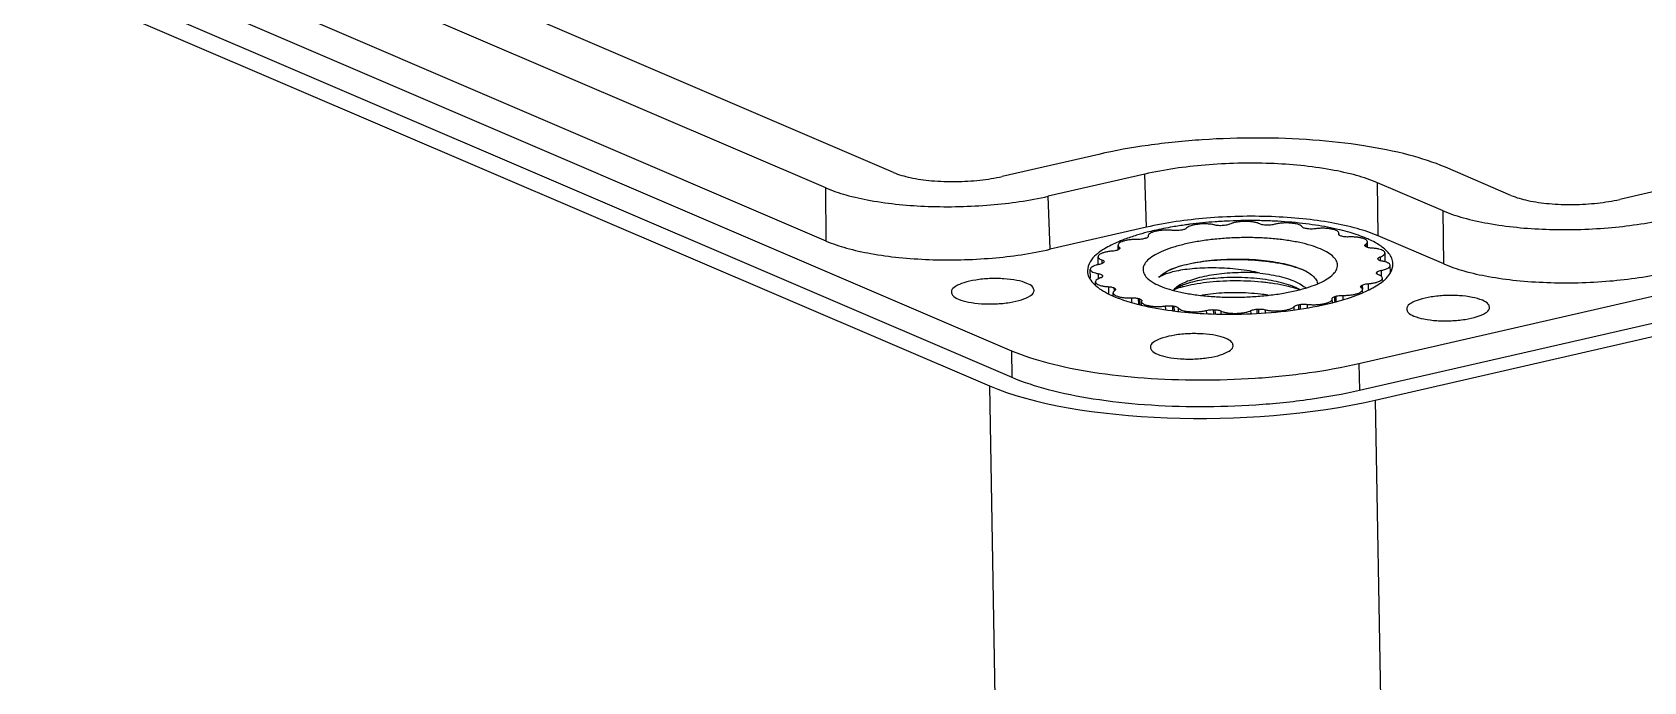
# Model space of a CAD drawing. Header units: millimetres. Extents: x 1034 to 1636, y -2154 to -1937.
# Drawn here: x 1076.25 to 1105.25, y -2042.98 to -2031.29 of the extents above; entities that cross this region are included whole.
import ezdxf

# ---------------------------------------------------------------- set-up
doc = ezdxf.new("R2010")
doc.units = ezdxf.units.MM

# ---------------------------------------------------------------- blocks, each defined once
blk = doc.blocks.new('*u3')
at = {"color": 7}
for p, q in [((-46.4810947142081, 6.600962622185534), (-3.754633292308199, -11.72164465801461)), ((-46.47720892050813, 6.123396178485564), (-3.750747498708165, -12.19921110171458)), ((-5.877952362408109, -8.51347366431446), (-40.28300477100811, 6.240621169685483)), ((-47.07055852590815, 6.05046898598539), (-4.152386074608103, -12.35435071681445)), ((-7.096388516608158, -8.792758231914604), (-41.50144092520816, 5.961336602085566)), ((-7.088616929408204, -9.7478911192145), (-41.49366933790816, 5.006203714785443)), ((2.493870848191818, -11.9537100869145), (44.65844833349183, -2.288931385814521)), ((37.11707614819181, -2.138998043114498), (7.189780668491835, -8.99880087241445)), ((2.509878267391855, -12.43172671991442), (44.67445575269176, -2.766948018914491)), ((2.79056553019177, -12.61220747831453), (45.13784079359186, -2.905551597414615)), ((-2.185264933808185, -8.18819518761461), (-3.92137876000811, -8.586139550714506)), ((-1.356722648808159, -8.543503219214472), (-3.092836474908154, -8.94144758221455)), ((-1.324707810308269, -9.499536485314593), (-1.356722648808159, -8.543503219214472)), ((5.23320706609195, -8.926134986014631), (4.052641542291894, -8.419867026014572)), ((-7.088616929408204, -9.7478911192145), (-7.096388516608158, -8.792758231914604)), ((-3.060821636508194, -9.897480848314444), (-3.092836474908154, -8.94144758221455)), ((4.014770911891787, -9.205419553614547), (2.834205388091846, -8.699151593614488)), ((2.841976975391844, -9.654284480914612), (2.834205388091846, -8.699151593614488)), ((4.0225424991919, -10.16055244091444), (4.014770911891787, -9.205419553614547)), ((-1.324707810308269, -9.499536485314593), (-3.060821636508194, -9.897480848314444)), ((-1.835748007908137, -9.90424788331461), (-1.837642607708176, -9.823024411814458)), ((-1.814095088108161, -9.890117779814545), (-1.814847097308188, -9.857878358914604)), ((-1.294031654108153, -9.655183660214561), (-1.293325849908115, -9.661148967614508)), ((-1.293325849908115, -9.661148967614508), (-1.293010261708218, -9.664012665414475)), ((-1.293036879008127, -9.664012297114596), (-1.293256016708256, -9.666311415814562)), ((2.133852180391841, -9.627751011414603), (2.1350974696918, -9.62133886581455)), ((2.1350974696918, -9.62133886581455), (2.137765510891882, -9.607947592014625)), ((2.1350974696918, -9.62133886581455), (2.135371993391914, -9.633107981914463)), ((2.138463708891891, -9.637264470214632), (2.137781405291889, -9.60801340301441)), ((2.61783613649186, -9.806407010614521), (2.618756989091821, -9.845884921814559)), ((2.650832385191848, -9.86242427401453), (2.64852595009188, -9.763544997314511)), ((4.0225424991919, -10.16055244091444), (2.841976975391844, -9.654284480914612)), ((-2.193450137008199, -10.17402512521448), (-2.196794492708136, -10.03064910681451)), ((-2.121825718508148, -10.15359716371449), (-2.123301554908153, -10.09032651561461)), ((-2.088363487008223, -10.11865166791449), (-2.091130999108145, -10.12789946251451)), ((2.839850884491852, -10.07064197931459), (2.838604397291874, -10.06493531991464)), ((2.879739673691915, -10.03223229511445), (2.881376544691761, -10.10240666221443)), ((2.970019189591881, -10.12293980071445), (2.966295688591913, -9.963309426414526)), ((-2.332774123308127, -10.41137522421445), (-2.336356371708234, -10.25780049981449)), ((-2.186382795208146, -10.42631585121444), (-2.188495551308165, -10.3357397926145)), ((-2.118741641708198, -10.3901648785145), (-2.119267632608171, -10.36761510391443)), ((-2.116222151408124, -10.3749108770146), (-2.115996422908211, -10.38458809401459)), ((-2.116222151408124, -10.3749108770146), (-2.114975664208259, -10.3806175363145)), ((1.469869423591945, -10.25648496021449), (1.530939510491748, -10.28502217641449)), ((2.811992220091838, -10.32690118831442), (2.81475973219176, -10.31765339381445)), ((2.815141132191798, -10.3340044057145), (2.81475973219176, -10.31765339381445)), ((2.819296349991873, -10.31026957911445), (2.819981858291726, -10.33965803351452)), ((2.895171138491833, -10.27670936691447), (2.89762193549177, -10.3817775905145)), ((2.921400736291844, -10.45681064501446), (2.920423225791751, -10.41490374951445)), ((3.063100464691729, -10.3213110840145), (3.059985104791849, -10.18775235641442)), ((-2.241213932108167, -10.54453605951448), (-2.242666955508071, -10.48224342981462)), ((-2.00121924740813, -10.69134316231452), (-2.004047443908121, -10.57009542851461)), ((-1.923617236608152, -10.73688195181444), (-1.924897217008265, -10.68200785901445)), ((-1.903271975908183, -10.64745756151456), (-1.904538673208208, -10.59315292661449)), ((-1.894209206008099, -10.5996464969146), (-1.893288353408252, -10.63912440811464)), ((2.204849959291892, -10.72641117361445), (2.206518541991841, -10.79794505451446)), ((2.547670755791728, -10.59777107301443), (2.54651171579178, -10.5480818168146)), ((2.558186356791794, -10.54133273961452), (2.559964594191911, -10.61756763331459)), ((2.562387308091843, -10.67037112331445), (2.561271340791791, -10.6225284445145)), ((2.662619991491852, -10.51590710681444), (2.665056113991909, -10.62034622081455)), ((-1.58618640560826, -10.84873099711444), (-1.588012298508147, -10.7704530606145)), ((-1.465510237408125, -10.8876005391146), (-1.46796328770813, -10.78243571711459)), ((-1.451360954608163, -10.78749144871449), (-1.448901045308276, -10.89295032521454)), ((-1.412658987208147, -10.9015752881146), (-1.414152672208047, -10.8375394532145)), ((-1.411468736608072, -10.82421399051464), (-1.414136777808267, -10.83760526431456)), ((-1.410223447308226, -10.81780184481454), (-1.411468736608072, -10.82421399051464)), ((-0.9796637186080943, -10.97939825451454), (-0.9811145340081566, -10.9172002881146)), ((-0.8502770789081069, -11.00265313241448), (-0.852276516508141, -10.91693515701445)), ((-0.8310264697081493, -10.92005815971447), (-0.8290225645082501, -11.00596766731451)), ((-0.7551487646081796, -10.95040923621445), (-0.7537123608080947, -11.01198936381456)), ((-0.2414324748082208, -11.05295053331452), (-0.2427615319080587, -10.99597246981443)), ((-0.1159631446081448, -11.05992140551461), (-0.1177460707081082, -10.98348550401442)), ((-0.09392841270812369, -10.98437007651455), (-0.09216810970815459, -11.05983610261455)), ((0.01050734109196583, -11.00537871311462), (0.01176891019179038, -11.05946349831447)), ((0.5561350363918791, -11.05751199791462), (0.5547715714918695, -10.99905883581459)), ((0.6654374387918551, -11.0488966973146), (0.6637270919918592, -10.97557234651458)), ((0.6877809227919442, -10.97413190071461), (0.6894774305918645, -11.04686295561442)), ((0.8105518260919098, -10.98374162551454), (0.8117828318918328, -11.03651613031457)), ((1.334814900291917, -10.98610046621457), (1.333416679191942, -10.92615727111456)), ((1.417458310791744, -10.97162590971448), (1.415646933591916, -10.89397027951463)), ((1.437582380691879, -10.89034581631449), (1.439388707191824, -10.96778491671444)), ((1.566670761991872, -10.88761596251447), (1.568015275391872, -10.94525665321453)), ((2.016954582991843, -10.78440388871445), (2.016638994791833, -10.78154019081444)), ((2.017660387191768, -10.79036919601458), (2.016954582991843, -10.78440388871445)), ((2.019148592991769, -10.85301677871462), (2.017685738691853, -10.79030268981455)), ((2.066565900891874, -10.83907989651448), (2.064410301091925, -10.74666708181462)), ((2.082080170091899, -10.7412133889145), (2.084241797291838, -10.83388460191463)), ((-3.754633292308199, -11.72164465801461), (-3.750747498708165, -12.19921110171458)), ((2.493870848191818, -11.9537100869145), (2.509878267391855, -12.43172671991442)), ((-4.152386074608103, -12.35435071681445), (-3.810844020308195, -32.05166313031464)), ((2.79056553019177, -12.61220747831453), (3.132107584391747, -32.30951989171444))]:
    blk.add_line(p, q, dxfattribs=at)
for centre, radius, start, end in [((-0.001158121608114016, -14.75711610031453), 5.3302467946, 102.8231275993004, 104.2444752054946), ((0.2076846572919067, -15.68082160181461), 6.277266094600001, 99.73931440200279, 102.8105778992977), ((0.3523540706918311, -16.51089790241463), 7.119852455499999, 97.8530822973996, 99.75672840440137), ((0.3237261411918553, -15.76711171911461), 6.2979789685, 99.28125781699997, 99.48352117319439), ((0.4331806059917653, -17.0812954264145), 7.695944509199999, 97.28772251210107, 97.86896355240525), ((0.4968149094918317, -17.60458059931443), 8.2230751886, 94.1051339142945, 97.26501093899796), ((0.5493515660919002, -18.31612466781462), 8.936554752200001, 92.44167898760101, 94.11452462649804), ((0.5272043305918714, -17.47496819781463), 8.0186158213, 93.34093203499671, 93.51311293190525), ((0.5507341865918534, -18.3097175300145), 8.9302124877, 88.95871760999874, 92.45229305069364), ((0.5547218337918594, -18.04563327941446), 8.666099419, 87.24620176540094, 88.95334800670179), ((0.5414980312917805, -17.21533873521457), 7.7590684503, 87.78504934740626, 87.96104890920607), ((0.6089865342918301, -17.05229482211462), 7.6713036882, 83.45033382189582, 87.29458301879613), ((0.7143614545918808, -16.09147653861464), 6.7047385915, 81.40408450970574, 83.4083920029944), ((0.7396500622918438, -15.14494431931462), 5.6782433412, 81.53104095819769, 81.74776591260114), ((-0.7775093657081698, -12.21347904571462), 2.6681761037, 110.6831146096047, 113.950094602193), ((-0.5168586868081775, -12.90459168731445), 3.4068068716, 106.8339173472036, 110.678924689508), ((-0.2571035843081972, -13.75787821921449), 4.2987535084, 104.2150989854982, 106.8540923752063), ((-0.2808385054081555, -13.16443452211456), 3.6240181316, 107.0063271139054, 107.2986917664987), ((1.310627034891809, -12.52629824631458), 2.9956477361, 72.89752360079797, 73.2294627341047), ((2.069041323491774, -10.73035183321463), 1.040875363, 57.5088655936035, 58.18048268379628), ((1.658439516791873, -11.9821077308145), 2.48086625, 65.83053478949806, 66.81155656289906), ((-1.775619770208095, -10.32683520611454), 0.3729916429, 147.7678002730057, 149.0990451651018), ((-1.881887859308222, -9.823246652314538), 0.0937915408, 299.5284292831971, 300.3069428799986), ((-1.125389194808236, -11.11747683331441), 1.4053155236, 119.7571866729928, 120.3069855717982), ((2.580058740191816, -10.18337077561455), 0.2831955857, 21.85738322469959, 23.456947109198), ((-1.856430039108091, -10.26218209401463), 0.283195551, 201.8573831267939, 203.456947207101), ((-0.5066966584082593, -11.15346206961453), 0.9719314723, 115.9531753237, 116.6441604515066), ((0.9153921375918799, -11.77044126321448), 1.6099006734, 68.30285962009795, 69.8872410210025), ((1.108367448991885, -11.11706991361461), 0.9332044706999999, 62.07436716150481, 63.07535258810356), ((2.499248564291861, -10.11871768761443), 0.3729915713, 327.7678001451945, 329.0990452928963), ((-1.696293942908142, -9.928645670614515), 0.8253704603, 228.4986166152007, 229.3171195176952), ((-0.9784437184082435, -8.561929649714557), 2.3731501545, 245.8179751405941, 246.5115728833992), ((-1.345412668208155, -9.71520114681448), 1.040875217, 237.5088655464048, 238.1804827309052), ((-0.245024795308268, -12.23162195961459), 1.712943688, 106.1423376803002, 109.0863546280975), ((0.7574625278919029, -12.63286028801463), 2.1197309792, 71.56937202629399, 73.99651179789242), ((1.849018083291753, -9.328076291714524), 1.4053152132, 299.7571866122022, 300.306985632595), ((1.604390509991958, -8.471454670514504), 2.407493361, 293.5412042016976, 294.0175570048942), ((2.491749213891921, -9.91346782441451), 0.7099427664, 308.3360886445983, 310.6591047800938), ((-0.831690953908037, -8.225206249814619), 2.7404632255, 246.5034785961985, 246.7910430622994), ((-0.5869967825080948, -7.919249621114432), 2.9956529512, 252.8975238895952, 253.2294624450947), ((0.01853064319186615, -4.269648043114557), 6.789661639099999, 262.4700423516969, 262.7859635633959), ((-0.01602111480815438, -5.30060707871462), 5.6782448151, 261.5310409863976, 261.7477658844975), ((0.04946900869185811, -4.022515252414451), 7.0387232516, 262.7887357512053, 263.8513604709983), ((0.1821307264918914, -3.230213458014532), 7.7590691139, 267.7850493549031, 267.9610489016061), ((0.1964244203918497, -2.970584957814481), 8.0186155214, 273.340932031695, 273.5131129349989), ((0.399902702491886, -4.678441806914634), 6.297978289600001, 279.2812578060964, 279.4835211841043), ((0.8234734644918262, -6.084867631714587), 4.9217218817, 284.077378705494, 284.2670172391929), ((1.004467420791798, -7.281118924714519), 3.6240175136, 287.0063270890973, 287.2986917916048)]:
    blk.add_arc(centre, radius, start, end, dxfattribs=at)
blk.add_ellipse((-0.01910803580813081, -11.40612750691457), major_axis=(4.9987163925, 0.1168808941), ratio=0.3059603736, start_param=-2.5514280332, end_param=-0.9810702914, dxfattribs=at)
for points, start_tangent, end_tangent in [([(4.052641542291894, -8.419867026014572), (3.398174305391876, -8.20038557891462), (2.587070050791795, -8.033990835014492), (1.670494788191832, -7.930614816514435), (0.6783745919918829, -7.893768109914618), (-0.3214988266081491, -7.925968455814427), (-1.296317084308157, -8.026035185114551), (-2.185264933808185, -8.18819518761461)], (-0.9190572601596539, 0.3941240319338956), (-0.9747219335842007, -0.2234214676119494)), ([(2.834152881791852, -8.699274041714489), (2.45403267119184, -8.568788204314615), (1.992638996791811, -8.465198486714598), (0.9040689222919127, -8.352390185814556), (-0.2714569370082245, -8.381111418514593), (-1.356690696308192, -8.54364262141462)], (-0.9190673644124153, 0.3941004690076081), (-0.9747229335474507, -0.2234171050225391)), ([(-5.877952362408109, -8.51347366431446), (-5.575605716508221, -8.605515274414529), (-5.19062423380808, -8.662068969414577), (-4.756559615108131, -8.678189850414583), (-4.320812656308135, -8.652117482414496), (-3.92137876000811, -8.586139550714506)], (0.9190572601471545, -0.3941240319630429), (0.9747219335793325, 0.2234214676331883)), ([(-7.096441028808158, -8.792880675714514), (-6.733210316508234, -8.917577750014516), (-6.292444714808084, -9.016536159614589), (-5.252542629808204, -9.124301006414498), (-4.129572395208129, -9.096863847814575), (-3.092804521208222, -8.94158698401452)], (0.9190466803769326, -0.3941487019998168), (0.9747208867404444, 0.2234260346332136)), ([(5.23320706609195, -8.926134986014631), (5.535553711991838, -9.018176596114472), (5.92053519479191, -9.07473029111452), (6.354599813391928, -9.09085117221457), (6.790346772291855, -9.06477880411444), (7.189780668491835, -8.99880087241445)], (0.9190572601471545, -0.3941240319630429), (0.9747219335793325, 0.2234214676331883)), ([(4.014718399791832, -9.205541997514501), (4.377949111991938, -9.330239071714459), (4.818714713791792, -9.429197481314532), (5.858616798691855, -9.536962328214486), (6.981587033291817, -9.509525169514518), (8.018354907291837, -9.354248305814508)], (0.9190466803769326, -0.3941487019998168), (0.9747208867404444, 0.2234260346332136)), ([(2.841976975391844, -9.654284480914612), (2.465147416891796, -9.524149749714525), (2.007781742691805, -9.420786410014443), (1.486945527291823, -9.34833962441462), (0.9230028977918892, -9.309384049214486), (-0.2472118138081214, -9.337037398214534), (-1.324707810308269, -9.499536485314593)], (-0.9190572601587759, 0.394124031935943), (-0.9747219335810502, -0.2234214676256939)), ([(-0.8430420289080303, -9.557936893814485), (-0.9119762733081416, -9.552189441714518), (-0.9845025020082403, -9.55155069211446), (-1.056709569808163, -9.556056756314547), (-1.124747471608089, -9.565465307714476), (-1.184989617908172, -9.579273747114485), (-1.234224115608185, -9.596745858514623), (-1.26982330070814, -9.616950668614436), (-1.289882776108129, -9.638811505514468), (-1.293970303908054, -9.655183636214588)], (-0.99230785395984, 0.123794680700008), (0.0003910916749941705, -0.999999923523648)), ([(-0.7139536476081503, -9.555207040014466), (-0.7563377578081827, -9.56006722371444), (-0.8006575569081633, -9.56100446201458), (-0.8430420289080303, -9.557936893814485)], (-0.986332448037599, -0.1647674177383296), (-0.9923078540150893, 0.1237946802571438)), ([(-0.6097879461080993, -9.519395585214625), (-0.626801055108217, -9.532277603214425), (-0.6550330952081822, -9.543328334414582), (-0.6920182005080733, -9.551582576814553)], (-0.6272960044290679, -0.778780920944605), (-0.9869079615782952, -0.1612844548410498)), ([(-0.08692309300806755, -9.461811230714602), (-0.1452071917082094, -9.449673144314602), (-0.2119900615082315, -9.44216154231458), (-0.2836719631081905, -9.439683124914609), (-0.3564288040081465, -9.44236802761452), (-0.4263813529081517, -9.450072068814507), (-0.4897999930080914, -9.462384496914638), (-0.5433015822080733, -9.478649671014637), (-0.5840282616080685, -9.498001556214604), (-0.6097879461080993, -9.519395585214625)], (-0.965635617397909, 0.2598997006780868), (-0.6272960045593776, -0.7787809208396423)), ([(0.03584781029189799, -9.471420955514532), (-0.008465186308171724, -9.47212026721445), (-0.05061601130807958, -9.468820968914542), (-0.08692309300806755, -9.461811230714602)], (-0.9981207517141235, -0.06127776919595983), (-0.9656356174944692, 0.2598997003193254)), ([(0.1688571615917454, -9.446494020414548), (0.1400304277918849, -9.45740424871451), (0.1026228258918991, -9.465467844214572), (0.05990164109186935, -9.46998050971456)], (-0.8910583279883764, -0.4538888147140875), (-0.9983003927890602, -0.05827800405992074)), ([(0.7131213919918764, -9.440174143214563), (0.6711926926917613, -9.422833582814519), (0.6166903543918352, -9.409184416514563), (0.5525503429918217, -9.399964122214442), (0.4821965093917697, -9.395662559114498), (0.4093810007917682, -9.396508076914643), (0.337986076691891, -9.402455595514539), (0.2718191915918169, -9.413188985014585), (0.2144119194919085, -9.428137621214546), (0.1688571615917454, -9.446494020414548)], (-0.8790836643239172, 0.476667505834869), (-0.8910583279767982, -0.4538888147368172)), ([(0.8175571457917385, -9.46118277971459), (0.7756529276917945, -9.4576527658146), (0.739797093291827, -9.450439889314566), (0.7131213919918764, -9.440174143214563)], (-0.9993668234606463, 0.03558022155885825), (-0.8790836645283222, 0.4766675054578995)), ([(0.966390264991901, -9.449580386414482), (0.9285716678919016, -9.45745085571457), (0.8856502208918755, -9.461737994614623), (0.8413748037918367, -9.46206735221449)], (-0.9636600172686155, -0.2671317486145217), (-0.999252813761947, 0.03864989248150563)), ([(1.478777497691794, -9.49514362001446), (1.457308470991848, -9.474298000614453), (1.420421732791851, -9.455847345314623), (1.370102082691801, -9.44078772081457), (1.309037979891855, -9.429920759014522), (1.240487200991765, -9.42382498821462), (1.168104625391834, -9.422825412714474), (1.095749320191771, -9.426976358714455), (1.027280879091791, -9.436058469214458), (0.966390264991901, -9.449580386414482)], (-0.523265379882389, 0.8521697848530768), (-0.9636600171883581, -0.2671317489040446)), ([(1.554655202791878, -9.525494696614487), (1.519261639991896, -9.518080899514644), (1.493210614991881, -9.507660491314482), (1.478777497691794, -9.49514362001446)], (-0.9896451454093076, 0.1435356616586654), (-0.5232653804286149, 0.8521697845176728)), ([(1.704743267091771, -9.528352568114542), (1.661634754491843, -9.532412862214642), (1.617400912691778, -9.532503889414556), (1.57590524959187, -9.528617699214465)], (-0.9897489077172285, -0.1428184150330534), (-0.9890951291999293, 0.1472780546889973)), ([(2.137589969891792, -9.607951276314452), (2.136189653491783, -9.599028701714587), (2.120529246391925, -9.577582636314446), (2.088955595591869, -9.558157822514431), (2.043158603491861, -9.541789196014633), (1.985582782091797, -9.52934883301441), (1.919297865791805, -9.521500008914472), (1.847836781991873, -9.51866218781447), (1.775009339791836, -9.520988752414496), (1.704743267091771, -9.528352568114542)], (-0.02098369777457026, 0.9997798179737905), (-0.9897489077079814, -0.1428184150971355)), ([(2.148979684791925, -9.545724917814596), (1.716484245791776, -9.462052016814596)], (-0.9724101880338873, 0.2332775733067796), (-0.988657885419488, 0.1501851710318524)), ([(2.336992746391957, -9.595595233014592), (2.157701002891827, -9.54782621341451), (2.148979684791925, -9.545724917814596)], (-0.9594064170599002, 0.2820271740529356), (-0.9724101880839441, 0.2332775730981199)), ([(-7.088616929408204, -9.7478911192145), (-6.724348356208225, -9.87368802611445), (-6.282228204508101, -9.97360592111454), (-5.778753196208186, -10.04363781381448), (-5.233608654408158, -10.08129486981443), (-4.102401099808162, -10.05456329911453), (-3.060821636508194, -9.897480848314444)], (0.9190572601564496, -0.3941240319413676), (0.9747219335810205, 0.223421467625823)), ([(-1.860630850308212, -9.77503454771454), (-2.113783624308212, -9.909186420714605), (-2.230686488008132, -9.993520808514631)], (-0.9134164709146622, -0.4070262284691296), (-0.758281563341005, -0.6519271973902617)), ([(-1.481221226208163, -9.719141682614463), (-1.554057852108144, -9.720347465614623), (-1.625228067108196, -9.726644093614595), (-1.690892170208144, -9.737693554514635), (-1.747551109008214, -9.752904780014433), (-1.792185931808149, -9.771465951414484), (-1.822416871408109, -9.792387454114532), (-1.836628956008099, -9.814554112614587), (-1.837391272308196, -9.82300346101465)], (-0.9998176705393104, 0.01909517419001926), (0.03923678707576431, -0.9992299407743802)), ([(-1.837391272308196, -9.82300346101465), (-1.834057666308126, -9.83678401011457), (-1.814847097308188, -9.857878358914604)], (0.03923678670694325, -0.9992299407888626), (0.8041858615652608, -0.5943779101367576)), ([(-1.814847097308188, -9.857878358914604), (-1.804556288908088, -9.870851432614472), (-1.804204140308229, -9.874432496614645)], (0.8041858613462805, -0.594377910433035), (-0.02395829225034997, -0.9997129589199327)), ([(-1.358451437008171, -9.70433946731464), (-1.394757808808095, -9.712884774514578), (-1.436908251308182, -9.717966805914557), (-1.481221226208163, -9.719141682614463)], (-0.9547647168947391, -0.29736229648849), (-0.9998176705447452, 0.01909517390544883)), ([(1.808575888391829, -9.891156125614543), (1.636877513291779, -9.82924523871452), (1.433774493391866, -9.777020037514603), (1.204268676791798, -9.735769227514538), (0.9540152272918476, -9.706510337814507), (0.6891826411919055, -9.689964515314614), (0.4162929803918587, -9.686538657314486), (0.1420617256918604, -9.696316787814567), (-0.1267605682081694, -9.719058372214477), (-0.3835526175080304, -9.754203454114531), (-0.6219901439080786, -9.800886440214526), (-0.8362027683081124, -9.857957914314511), (-1.020916322808262, -9.924012788614618), (-1.171581567008161, -9.997424279114512), (-1.284488059808155, -10.07638414981443), (-1.356856961808148, -10.1589486418145), (-1.386906518708201, -10.24308603171448), (-1.373894941008189, -10.32672445071444), (-1.318142762408115, -10.40780231611461), (-1.291017821008154, -10.43330881721454)], (-0.9190572574009993, 0.3941240383667982), (0.757241871985846, -0.6531345552880906)), ([(-1.296859972508059, -9.674741793714475), (-1.313152901908097, -9.68769793801448), (-1.340781568008083, -9.698885774514565)], (-0.5628515706677307, -0.8265579891313548), (-0.9562696625782254, -0.2924864653834892)), ([(-1.293256016708256, -9.666311415814562), (-1.296859972508059, -9.674741793714475)], (-0.1706503763541796, -0.9853316441940638), (-0.5628515712152077, -0.8265579887585457)), ([(2.137645454891867, -9.637854963114478), (2.135875188991804, -9.634881623814636), (2.134053288991822, -9.62774089681443)], (-0.5851854678231773, 0.8108994809768775), (-0.05023078904109415, 0.9987376371361545)), ([(2.174989687691777, -9.658061407614468), (2.149571348691893, -9.647489541414416), (2.137645454891867, -9.637854963114478)], (-0.957464433802153, 0.2885513091356941), (-0.5851854659888668, 0.8108994823006073)), ([(2.311641031591762, -9.675099795614642), (2.267462365191818, -9.67495246451449), (2.226246045091898, -9.670838469714454), (2.191592020791745, -9.663117139114547)], (-0.9991136448413334, -0.04209423585083703), (-0.9557766447070286, 0.2940935317761587)), ([(2.648518606191828, -9.763536800914608), (2.648481493791792, -9.76247399101453), (2.638744491291845, -9.740585424014625), (2.61269753849183, -9.720317407914536), (2.571732597091795, -9.702750202314519), (2.518033769691783, -9.688820427014434), (2.454462015891863, -9.679271624614557), (2.384404430291852, -9.674614903014572), (2.311641031591762, -9.675099795614642)], (-0.01453413598978825, 0.9998943738670754), (-0.999113644849003, -0.04209423566879885)), ([(2.635296757991796, -9.701658809914534), (2.336992746391957, -9.595595233014592)], (-0.9190572601602988, 0.3941240319323919), (-0.9594064170320475, 0.2820271741476856)), ([(2.603591749191878, -9.826788453614427), (2.604882329091765, -9.819649995714599), (2.61783613649186, -9.806407010614521)], (-0.01662288580199936, 0.9998618302883723), (0.8335028441233594, 0.5525151661613198)), ([(2.617837939091828, -9.845906359414585), (2.604882947991769, -9.833211272014523), (2.603591749191878, -9.826788453614427)], (-0.8496927839167695, 0.5272780793469136), (-0.01662288424426822, 0.9998618303142699)), ([(2.61783613649186, -9.806407010614521), (2.641382620191848, -9.784816176314507), (2.648518606191828, -9.763536800914608)], (0.8335028437251535, 0.5525151667620379), (-0.0145341360533543, 0.9998943738661513)), ([(2.650770007591859, -9.862614086614485), (2.628167406291823, -9.852399929614421)], (-0.9500161152694675, 0.3122008659954517), (-0.8434536554892291, 0.5372019462379645)), ([(2.786637262291833, -9.774147576214546), (2.674197646691937, -9.718718066614429)], (-0.8772661039319029, 0.4800043571595365), (-0.9121745880457132, 0.4098018068818554)), ([(2.95795844509189, -9.891004710914558), (2.786637262291833, -9.774147576214546)], (-0.7582799595516244, 0.6519290628146492), (-0.8772661036932368, 0.4800043575957279)), ([(-2.230686488008132, -9.993520808514631), (-2.338952444908159, -10.12247168411454), (-2.385054288308083, -10.28716910581443)], (-0.7582815634067892, -0.6519271973137458), (-0.01486524981685234, -0.999889506069487)), ([(-1.938991258408237, -9.929645749414476), (-2.008600509508256, -9.937686737014474), (-2.071448074308137, -9.950302384714632), (-2.124141552708124, -9.966813644214426), (-2.163875356808148, -9.986338563114487), (-2.188533688608118, -10.0078355696146), (-2.19680185510822, -10.03015852111457), (-2.19679290350814, -10.03064494511455)], (-0.9969797361558614, -0.07766212522580761), (0.02786637229846744, -0.999611657242413)), ([(-2.19679290350814, -10.03064494511455), (-2.188235661508202, -10.05211720111447), (-2.163285302408099, -10.07254014191449), (-2.123301554908153, -10.09032651561461)], (0.02786637229861321, -0.9996116572424089), (0.9454675857362015, -0.3257162021179766)), ([(-2.095667616908145, -10.13528327721451), (-2.110099564008124, -10.14841056291448), (-2.136149587608202, -10.15993276071458), (-2.171542405408218, -10.16884348941448)], (-0.5134901354958704, -0.8580954962872329), (-0.9829016635622069, -0.1841312568974816)), ([(-2.123301554908153, -10.09032651561461), (-2.100193151508165, -10.10140994211451), (-2.089148063208199, -10.11430982851448), (-2.088563158708212, -10.11865202611443)], (0.9454675856118836, -0.3257162024788384), (0.001793965261857821, -0.9999983908430251)), ([(-1.835662196008116, -9.904855727714448), (-1.861232336508124, -9.915614073014467), (-1.897087443308124, -9.924343432914611), (-1.938991258408237, -9.929645749414476)], (-0.8700964555404758, -0.4928814847972086), (-0.9969797361562008, -0.07766212522145115)), ([(-1.804204140308229, -9.874432496614645), (-1.807315242208119, -9.884444752414538), (-1.822882982708165, -9.897471039514585)], (-0.02395829076184761, -0.999712958955605), (-0.8681222173720856, -0.4963504968315973)), ([(-0.9320493128082035, -10.27954793981462), (-0.808157852208069, -10.22805154451453), (-0.6493135509082322, -10.17946492901456), (-0.4651366733080522, -10.13838014071462), (-0.2621146373081729, -10.10646225701453), (-0.04718169100817704, -10.0846718587145), (0.1764810875918101, -10.07327141441465), (0.4063292755919292, -10.07272831771456), (0.6335772337918115, -10.08339532541459), (0.8500710488918912, -10.10480848601446), (1.050764562791869, -10.13616990181458), (1.234759464491844, -10.17736219751441), (1.396833273791799, -10.2275894768145), (1.469877462391764, -10.25646630601454)], (0.8991298912689278, 0.4376818920480101), (0.9183565333384907, -0.3957540621074024)), ([(1.468986765391833, -10.25871603471455), (1.451766047291926, -10.25250491761449), (1.262200019891793, -10.19537971251452), (1.047428438091856, -10.14921098271452), (0.8135135870918475, -10.11501518411455), (0.567058702291888, -10.09347044201445), (0.3150213746918098, -10.08489738881462), (0.06451694379177297, -10.08925010301459), (-0.1773825675080616, -10.1061174075146), (-0.4038482937081653, -10.1347344885146), (-0.6084874967082214, -10.17400450711443), (-0.7855242115082319, -10.22252959431444), (-0.9299624631082679, -10.27865035181458)], (-0.9389096650360303, 0.3441636832989926), (-0.9060779700861237, -0.4231107563329129)), ([(2.022621167291845, -10.35607641231445), (2.080485694891763, -10.28660421451445), (2.110535251791816, -10.20246682451443), (2.097523674091804, -10.11882840551448), (2.041771495491844, -10.03775054011453), (1.944655752091876, -9.961231365214644), (1.808575888391829, -9.891156125614543)], (0.7289043718422529, 0.6846155247357825), (-0.9190572630119099, 0.3941240252827241)), ([(2.727676176991849, -9.875457427814581), (2.686751872291893, -9.871116893214548), (2.65258761459188, -9.863200582914487), (2.650770007591859, -9.862614086614485)], (-0.9984590159478939, 0.05549408502140916), (-0.9500161153406317, 0.312200865778902)), ([(2.966083512491878, -9.963335309314516), (2.961904345791822, -9.948029809614582), (2.941560218391828, -9.92705536181461), (2.905703895091847, -9.908408178914442), (2.856244317591859, -9.893083098414536), (2.79581431309191, -9.881898922914615), (2.727676176991849, -9.875457427814581)], (-0.04729110638793471, 0.9988811497153229), (-0.9984590159406901, 0.05549408515102364)), ([(2.838778686591809, -10.06493740751444), (2.840627366191825, -10.05706635441447), (2.854322348691881, -10.0438791917145), (2.879739673691915, -10.03223229511445)], (0.01197688720916376, 0.9999282745141169), (0.9457086643802535, 0.3250155721132714)), ([(2.91212428439178, -10.10981306361464), (2.878460297591914, -10.10170420751456), (2.854692337791903, -10.09076048521456), (2.842896365691786, -10.07793775231448)], (-0.9857540008197593, 0.1681934893741079), (-0.372234817384727, 0.928138589180818)), ([(2.879739673691915, -10.03223229511445), (2.923435563491807, -10.01347425181461), (2.952598830791771, -9.992422955314623), (2.965651602091839, -9.970213240614612), (2.966083512491878, -9.963335309314516)], (0.9457086645127711, 0.3250155717276803), (-0.04729110636524121, 0.9988811497163972)), ([(3.059750495091862, -10.18773833861451), (3.058864341591743, -10.18030775961461), (3.044360389191866, -10.15876848531457), (3.013854435991789, -10.13916725241461), (2.968967322491949, -10.1225504080146), (2.91212428439178, -10.10981306361464)], (-0.001470979217006685, 0.9999989181094864), (-0.9857540007672881, 0.1681934896816322)), ([(3.004298406191879, -9.934346984614422), (2.95795844509189, -9.891004710914558)], (-0.6975344694838123, 0.7165512290701459), (-0.7582799595434689, 0.651929062824135)), ([(3.108683021391926, -10.15838375041449), (3.103697203591878, -10.10296030621453), (3.004298406191879, -9.934346984614422)], (0.01486525013469986, 0.9998895060647617), (-0.697534469134233, 0.7165512294104475)), ([(-3.47560799420819, -10.51047100901451), (-3.656303681708209, -10.45746643951452), (-3.889618786108144, -10.42791184881457), (-4.147412062308149, -10.42537195681462), (-4.398589836808128, -10.45015311181442), (-4.612856362808202, -10.49926634101462), (-4.764367935208156, -10.56678786401449), (-4.834850022108185, -10.64457358861455), (-4.836175097408159, -10.66894325121461)], (-0.9190572601635468, 0.394124031924818), (0.09167724875824851, -0.9957887738170772)), ([(-2.385054288308083, -10.28716910581443), (-2.380068470508149, -10.34259255011443)], (-0.01486524985633572, -0.9998895060689), (0.2001997039601712, -0.9797551115121881)), ([(-2.380068470508149, -10.34259255011443), (-2.243215882308164, -10.54679839361461)], (0.2001997032634268, -0.9797551116545584), (0.7488889927599072, -0.6626954628809918)), ([(-2.171542405408218, -10.16884348941448), (-2.231110443108264, -10.18293257371442), (-2.279483400208164, -10.20063233371457), (-2.314048249208213, -10.22098915451443), (-2.332967497008212, -10.24291653171463), (-2.336121762008247, -10.25781451771445)], (-0.982901663522028, -0.1841312571119583), (0.001470979010660145, -0.99999891810979)), ([(-2.336121762008247, -10.25781451771445), (-2.335235608508128, -10.26524509661454), (-2.320731656108137, -10.28678437101462), (-2.290225702908174, -10.30638560381453), (-2.245338589408107, -10.32300244821454), (-2.188495551308165, -10.3357397926145)], (0.001470979217006685, -0.9999989181094864), (0.9857540007672881, -0.1681934896816322)), ([(-2.156110940608187, -10.4133205612145), (-2.199806830408193, -10.43207860451457), (-2.228970097708157, -10.45312990091452), (-2.242022869008224, -10.47533961561453), (-2.242454779408149, -10.48221754701444)], (-0.9457086645127711, -0.3250155717276803), (0.04729110636524121, -0.9988811497163972)), ([(-2.188495551308165, -10.3357397926145), (-2.154831564508186, -10.34384864881463), (-2.131063604708061, -10.35479237111463), (-2.119267632608171, -10.36761510391443)], (0.9857540008197593, -0.1681934893741079), (0.372234817384727, -0.928138589180818)), ([(-2.11699863310821, -10.38848650191449), (-2.130693615608266, -10.40167366461446), (-2.156110940608187, -10.4133205612145)], (-0.4233984092556298, -0.9059435893254073), (-0.9457086648806469, -0.3250155706572602)), ([(-2.115149953508194, -10.38061544871448), (-2.11699863310821, -10.38848650191449)], (-0.01197688411665965, -0.9999282745511582), (-0.4233984068340863, -0.905943590457131)), ([(-1.291017821008154, -10.43330881721454), (-1.221027019008147, -10.48432149111454), (-1.084947155308214, -10.5543967306146)], (0.7572418719448117, -0.6531345553356656), (0.9190572629995785, -0.3941240253114794)), ([(0.7148668259918622, -10.32366325591465), (0.5284123788918578, -10.28670699901454), (0.3300241985919001, -10.25876496161459), (0.1270707505918836, -10.24065770831453), (-0.07344819520812962, -10.23242270541459), (-0.2700152229082278, -10.2336349744146), (-0.4592960258081575, -10.2441369709145), (-0.6342035665081767, -10.26335353111449), (-0.7887419518082197, -10.29012269671443), (-0.9207235301081482, -10.32352954841463), (-1.027408213708213, -10.36258462081446), (-1.105780653508191, -10.40602104941445)], (-0.9745500798234027, 0.2241698952049526), (-0.8143075803001295, -0.5804336005657736)), ([(-1.105780653508191, -10.40602104941445), (-1.038534030108167, -10.34246977611451), (-0.9425574998082311, -10.28474110531442)], (0.6103148192434116, 0.792158962211425), (0.8937844701032733, 0.4484967346617043)), ([(-1.084947155308214, -10.5543967306146), (-0.9132487802081641, -10.61630761761444), (-0.7101457603082508, -10.66853281871454), (-0.4806399437081836, -10.7097836287146), (-0.2303864942082328, -10.73904251841464), (0.03444609199186743, -10.75558834101457), (0.3073357526917562, -10.75901419901447), (0.5815670073918682, -10.74923606841458), (0.8503893012917842, -10.72649448401444), (1.107181350591873, -10.69134940221443), (1.345618876991921, -10.64466641601462), (1.559831501391955, -10.58759494191463), (1.744545055891876, -10.52154006771457), (1.89521030009189, -10.4481285771144), (2.008116792891883, -10.36916870641448), (2.022621167291845, -10.35607641231445)], (0.9190572574106135, -0.3941240383443785), (0.7289043718253971, 0.6846155247537286)), ([(0.7148668259918622, -10.32366325591465), (0.5202660925918963, -10.31585136541457), (0.3219512207917887, -10.3176950048146), (0.1249247733918537, -10.32914728011451), (-0.06584222590822719, -10.34991861651451), (-0.2455362053082126, -10.37948376601457), (-0.4096313957081748, -10.41709694081464), (-0.5539982981082403, -10.46181159781463), (-0.6749973321082052, -10.51250189901452), (-0.7695719309082278, -10.56788913321452), (-0.8353340365081294, -10.62657605691447), (-0.8414718861081383, -10.63414686711462)], (-0.9978352407490051, 0.0657634573252908), (-0.6141250113484779, -0.7892087622652401)), ([(1.345972569991886, -10.57995255941455), (1.270937163991903, -10.55036223941443), (1.105561758291742, -10.4997744542145), (0.9180001678918188, -10.45909268551441), (0.7139519760919484, -10.42923326141454), (0.4996047697918584, -10.41078143881441), (0.2814748391919011, -10.4039775762144), (0.06619101439173392, -10.40870643941457), (-0.1397203411080454, -10.42450280271464), (-0.3300103910081589, -10.45056635301444), (-0.4988906761080898, -10.48578252381458), (-0.6412265715081276, -10.52875635331452), (-0.7277931601081491, -10.56506941231464)], (-0.9181647941333866, 0.3961987011765635), (-0.898664680187676, -0.4386362873534089)), ([(0.7148668259918622, -10.32366325591465), (0.9184700635919398, -10.35366147841455), (1.105556267691782, -10.39445116321463), (1.270430981091863, -10.4451126600145), (1.408081858591913, -10.50442092471462), (1.514410140491805, -10.57093895011462), (1.539059796991864, -10.59141124731445)], (0.9933184979481268, -0.1154052062693768), (0.7455844984350751, -0.6664111011180093)), ([(1.545410567291924, -10.29253131721453), (1.642701910891901, -10.35445181141449), (1.716039099391764, -10.42928110031448), (1.749113534191906, -10.50754537741454), (1.750474429991868, -10.51973241731457)], (0.8834906260789988, -0.468448837793989), (0.07042754517728268, -0.9975168975412407)), ([(2.662619991491852, -10.51590710681444), (2.73222924259187, -10.50786611921444), (2.795076807391865, -10.49525047151451), (2.847770285791739, -10.47873921211453), (2.887504089891763, -10.45921429321447), (2.912162421691846, -10.43771728671459), (2.920430588191834, -10.41539433511457), (2.920421636591755, -10.41490791121441)], (0.9969797361558614, 0.07766212522580761), (-0.02786637229846744, 0.999611657242413)), ([(2.846930287991768, -10.35522634061454), (2.82382188459178, -10.34414291421444), (2.812776796291814, -10.33124302781448), (2.812191891791826, -10.32690083011448)], (-0.9454675856118836, 0.3257162024788384), (-0.001793965261857821, 0.9999983908430251)), ([(2.819296349991873, -10.31026957911445), (2.833728297091852, -10.29714229331444), (2.859778320691817, -10.28562009551456), (2.895171138491833, -10.27670936691447)], (0.5134901354958704, 0.8580954962872329), (0.9829016635622069, 0.1841312568974816)), ([(2.920421636591755, -10.41490791121441), (2.911864394591817, -10.39343565511444), (2.886914035491827, -10.37301271431443), (2.846930287991768, -10.35522634061454)], (-0.02786637229861321, 0.9996116572424089), (-0.9454675857362015, 0.3257162021179766)), ([(2.895171138491833, -10.27670936691447), (2.954739176191879, -10.26262028251449), (3.003112133291779, -10.24492052251458), (3.037676982291828, -10.22456370181453), (3.056596230091827, -10.20263632451451), (3.059750495091862, -10.18773833861451)], (0.982901663522028, 0.1841312571119583), (-0.001470979010660145, 0.99999891810979)), ([(2.954317474391814, -10.45203011051444), (3.062581177991774, -10.3230811721146)], (0.7582786351130157, 0.6519306033092341), (0.4834319348426334, 0.87538195342051)), ([(3.062581177991774, -10.3230811721146), (3.108683021391926, -10.15838375041449)], (0.4834319346311157, 0.8753819535373212), (0.01486524997840426, 0.9998895060670853)), ([(4.0225424991919, -10.16055244091444), (4.386811072291835, -10.28634934781462), (4.828931224091775, -10.38626724291453), (5.332406232391804, -10.45629913561447), (5.877550774191945, -10.49395619161442), (7.008758328691897, -10.46722462091452), (8.050337791991865, -10.31014217011443)], (0.9190572601564496, -0.3941240319413676), (0.9747219335810205, 0.223421467625823)), ([(-4.836175097408159, -10.66894325121461), (-4.815801443808141, -10.72324140851447), (-4.70951973990816, -10.79330282351452)], (0.09167724854317306, -0.9957887738368781), (0.9190572601762176, -0.3941240318952706)), ([(-4.70951973990816, -10.79330282351452), (-4.528824052508071, -10.84630739301451), (-4.29550894810825, -10.87586198371446), (-4.037715671908131, -10.87840187571464), (-3.786537897408152, -10.85362072061457), (-3.572271371408078, -10.8045074914146), (-3.420759799008124, -10.73698596851455), (-3.350277712008165, -10.65920024381444), (-3.348952636808121, -10.63483058131442)], (0.9190572601635468, -0.394124031924818), (-0.09167724875824851, 0.9957887738170772)), ([(-3.348952636808121, -10.63483058131442), (-3.369326290308209, -10.58053242401456), (-3.47560799420819, -10.51047100901451)], (-0.09167724854317306, 0.9957887738368781), (-0.9190572601762176, 0.3941240318952706)), ([(-2.242454779408149, -10.48221754701444), (-2.238275612708094, -10.4975230467146), (-2.217931485308213, -10.51849749451458), (-2.182075162008232, -10.53714467741452), (-2.132615584508244, -10.55246975781461), (-2.072185580008068, -10.56365393341457), (-2.004047443908121, -10.57009542851461)], (0.04729110638793471, -0.9988811497153229), (0.9984590159406901, -0.05549408515102364)), ([(-2.234329712008162, -10.55454814541463), (-1.950573492308195, -10.72683273271446)], (0.7582799594770204, -0.6519290629014238), (0.9121736426418986, -0.4098039112422066)), ([(-2.004047443908121, -10.57009542851461), (-1.963123139208165, -10.57443596301459), (-1.928958881508152, -10.58235227331443), (-1.904538673208208, -10.59315292661449)], (0.9984590159702283, -0.05549408461956404), (0.8434536547148833, -0.5372019474537546)), ([(-1.894207403408245, -10.63914584561462), (-1.91775388710812, -10.66073667991463), (-1.924889873108214, -10.68201605531453)], (-0.8335028437251535, -0.5525151667620379), (0.0145341360533543, -0.9998943738661513)), ([(-1.924889873108214, -10.68201605531453), (-1.924852760708177, -10.68307886521461), (-1.915115758208117, -10.70496743221452), (-1.889068805408215, -10.72523544831461), (-1.848103864008181, -10.74280265401444), (-1.794405036608168, -10.75673242921448)], (0.0145341356720124, -0.9998943738716943), (0.9806937087198256, -0.195550120627306)), ([(-1.894209206008099, -10.5996464969146), (-1.881254214908154, -10.61234158431444), (-1.879963016108036, -10.61876440261449)], (0.8496927839167695, -0.5272780793469136), (0.01662288817610814, -0.9998618302489024)), ([(-1.879963016108036, -10.61876440261449), (-1.88125359600815, -10.62590286051454), (-1.894207403408245, -10.63914584561462)], (0.01662288580199936, -0.9998618302883723), (-0.8335028441233594, -0.5525151661613198)), ([(-0.7277931601081491, -10.56506941231464), (-0.7527102808080599, -10.57786264601464), (-0.8299579496081151, -10.63128761531448), (-0.8347405601082301, -10.63586254531447)], (-0.8986646801823004, -0.4386362873644221), (-0.7132934133661517, -0.7008655409195579)), ([(1.341863620291861, -10.59527966691462), (1.202004646291812, -10.55944594851462), (0.9801479805919371, -10.51717146181454), (0.7412979677918656, -10.48713468981441), (0.4921973005918971, -10.46989623211448), (0.2398783346917526, -10.46565503431452), (-0.008535632008261018, -10.47424276551442), (-0.2460316489081151, -10.49512857571449), (-0.4659052843081781, -10.52743409621462), (-0.6619500790081929, -10.56995826051457), (-0.7212651556081937, -10.58621283191451)], (-0.9610574767437946, 0.276348559603358), (-0.9603218500109092, -0.278894145495428)), ([(0.8627009435919035, -10.72342044691459), (0.726549210391795, -10.70471995021444), (0.5121982913918828, -10.68591414461457), (0.2941309517918853, -10.67877894961453), (0.08051499099178727, -10.68309506601463), (-0.1252706036081008, -10.69842910721445), (-0.3184754676082093, -10.72446371921455), (-0.3317767869081081, -10.72674398651452)], (-0.9876291268431863, 0.1568078690977136), (-0.9851907683175465, -0.1714618033903837)), ([(1.43028370459183, -10.62085345451464), (1.409109665491769, -10.60964042851447), (1.345972569991886, -10.57995255941455)], (-0.8772098722844963, 0.4801071130139793), (-0.9181647941560644, 0.3961987011240092)), ([(2.036388266891777, -10.85479257481461), (2.443535624791821, -10.72828105821463), (2.565963746391958, -10.67857976761456)], (0.9691562819364209, 0.2464469540959533), (0.9167650324972647, 0.3994269334813182)), ([(2.082080170091899, -10.7412133889145), (2.118386541891823, -10.73266808181461), (2.160536984391797, -10.72758605041463), (2.204849959291892, -10.72641117361445)], (0.9547647168947391, 0.29736229648849), (0.9998176705447452, -0.01909517390544883)), ([(2.204849959291892, -10.72641117361445), (2.277686585191759, -10.72520539061452), (2.348856800191811, -10.71890876271459), (2.414520903291759, -10.70785930171451), (2.471179842091829, -10.69264807621448), (2.515814664891764, -10.67408690491447), (2.546045604491837, -10.65316540221443), (2.560257689091827, -10.63099874361455), (2.561020005391811, -10.62254939531454)], (0.9998176705393104, -0.01909517419001926), (-0.03923678707576431, 0.9992299407743802)), ([(2.538475830391803, -10.58767449741458), (2.528185021991931, -10.57470142371449), (2.527832873391844, -10.57112035971454)], (-0.8041858613462805, 0.594377910433035), (0.02395829225034997, 0.9997129589199327)), ([(2.527832873391844, -10.57112035971454), (2.530943975291848, -10.56110810391442), (2.54651171579178, -10.5480818168146)], (0.02395829076184761, 0.999712958955605), (0.8681222173720856, 0.4963504968315973)), ([(2.561020005391811, -10.62254939531454), (2.557686399391741, -10.60876884621462), (2.538475830391803, -10.58767449741458)], (-0.03923678670694325, 0.9992299407888626), (-0.8041858615652608, 0.5943779101367576)), ([(2.558186356791794, -10.54133273961452), (2.584861069591852, -10.52993878331449), (2.620716176391852, -10.52120942341458), (2.662619991491852, -10.51590710681444)], (0.863319300043963, 0.5046580883842068), (0.9969797361725383, 0.07766212501171949)), ([(2.584280174691798, -10.67050913281446), (2.837412357391827, -10.53636643561458), (2.932107694291858, -10.47033687571457)], (0.913412604451067, 0.4070349051738918), (0.7840827215405074, 0.6206563346825934)), ([(4.718872084291888, -10.81480873381452), (4.538176396791869, -10.76180416431453), (4.304861292491864, -10.73224957361458), (4.047068016191815, -10.72970968151458), (3.795890241791881, -10.75449083661442), (3.581623715691876, -10.80360406581462), (3.430112143391852, -10.87112558881449), (3.359630056391893, -10.94891131341456), (3.35830498119185, -10.97328097601462)], (-0.9190572601635468, 0.394124031924818), (0.09167724875824851, -0.9957887738170772)), ([(-1.911668024908181, -10.74389404641443), (-1.434072269808212, -10.89772664291445), (-1.425377443508182, -10.89982158311454)], (0.9190572601396052, -0.3941240319806474), (0.9724087951809653, -0.2332833792937327)), ([(-1.794405036608168, -10.75673242921448), (-1.730833282808248, -10.76628123171463), (-1.660775697208123, -10.77093795331461), (-1.588012298508147, -10.7704530606145)], (0.9806937086572217, -0.1955501209412678), (0.9991136448497278, 0.04209423565159695)), ([(-1.588012298508147, -10.7704530606145), (-1.543833632108203, -10.77060039181447), (-1.502617312008169, -10.77471438661451), (-1.46796328770813, -10.78243571711459)], (0.9991136448413334, 0.04209423585083703), (0.9557766447070286, -0.2940935317761587)), ([(-1.451360954608163, -10.78749144871449), (-1.425942615608164, -10.79806331491454), (-1.412246455908189, -10.81067123251455), (-1.410424555908207, -10.81781195951453)], (0.957464433751984, -0.2885513093021632), (0.05023079148192542, -0.9987376370133948)), ([(-1.425377443508182, -10.89982158311454), (-0.8712175844081003, -11.00075889241452)], (0.9724087951602218, -0.2332833793801992), (0.9913745797260695, -0.1310589282458821)), ([(-1.413961236808177, -10.83760158001451), (-1.412560920408168, -10.84652415451455), (-1.396900513308083, -10.86797021991447), (-1.365326862508141, -10.88739503371448), (-1.319529870408132, -10.90376366031455), (-1.261954049008182, -10.9162040232145), (-1.195669132708076, -10.92405284741449), (-1.124208048908031, -10.92689066851449), (-1.051380606708221, -10.92456410381442), (-0.9811145340081566, -10.9172002881146)], (0.02098369777457026, -0.9997798179737905), (0.9897489077079814, 0.1428184150971355)), ([(-0.9811145340081566, -10.9172002881146), (-0.9380060214081141, -10.91313999411454), (-0.8937721796081632, -10.91304896691463), (-0.852276516508141, -10.91693515701445)], (0.9897489077172285, 0.1428184150330534), (0.9890951291999293, -0.1472780546889973)), ([(-0.8310264697081493, -10.92005815971447), (-0.7956329069081676, -10.92747195681454), (-0.7695818819081524, -10.93789236491443), (-0.7551487646081796, -10.95040923621445)], (0.9896451454093076, -0.1435356616586654), (0.5232653804286149, -0.8521697845176728)), ([(-0.7551487646081796, -10.95040923621445), (-0.733679737908119, -10.97125485571451), (-0.6967929997081228, -10.98970551091452), (-0.6464733496081863, -11.00476513551462), (-0.5854092468081262, -11.01563209721462), (-0.5168584679081505, -11.02172786811457), (-0.444475892308219, -11.02272744351444), (-0.3721205871081565, -11.0185764976145), (-0.3036521460081758, -11.00949438701446), (-0.2427615319080587, -10.99597246981443)], (0.523265379882389, -0.8521697848530768), (0.9636600171883581, 0.2671317489040446)), ([(-0.7044355907081581, -11.02074737691464), (-0.1526084537082397, -11.06005277551458), (0.5639299659918606, -11.05748405381451), (1.266694541591846, -10.99803138691459), (1.907793028691913, -10.88574637571446), (2.020594074291807, -10.8587809663145)], (0.9942406442769742, -0.1071706175577407), (0.9699666676719378, 0.2432378745290225)), ([(-0.2427615319080587, -10.99597246981443), (-0.204942934808173, -10.98810200051457), (-0.1620214878082606, -10.98381486161452), (-0.1177460707081082, -10.98348550401442)], (0.9636600172686155, 0.2671317486145217), (0.999252813761947, -0.03864989248150563)), ([(-0.09392841270812369, -10.98437007651455), (-0.05202419460817964, -10.98790009041454), (-0.01616836020809842, -10.99511296691458), (0.01050734109196583, -11.00537871311462)], (0.9993668234606463, -0.03558022155885825), (0.8790836645283222, -0.4766675054578995)), ([(0.01050734109196583, -11.00537871311462), (0.05243604039185357, -11.02271927341462), (0.1069383786918934, -11.03636843981462), (0.1710783900919068, -11.04558873411452), (0.2414322236918451, -11.04989029711442), (0.3142477322918467, -11.04904477941454), (0.3856426563919513, -11.0430972607146), (0.451809541491798, -11.0323638713146), (0.5092168135919337, -11.0174152350146), (0.5547715714918695, -10.99905883581459)], (0.8790836643239172, -0.476667505834869), (0.8910583279767982, 0.4538888147368172)), ([(0.5547715714918695, -10.99905883581459), (0.5835983052919573, -10.98814860761445), (0.6210059071918295, -10.98008501211461), (0.6637270919918592, -10.97557234651458)], (0.8910583279883764, 0.4538888147140875), (0.9983003927890602, 0.05827800405992074)), ([(0.6877809227919442, -10.97413190071461), (0.7320939193917866, -10.97343258911451), (0.7742447443918081, -10.9767318873146), (0.8105518260919098, -10.98374162551454)], (0.9981207517141235, 0.06127776919595983), (0.9656356174944692, -0.2598997003193254)), ([(0.8105518260919098, -10.98374162551454), (0.8688359247918243, -10.99587971201458), (0.9356187945918464, -11.00339131391456), (1.007300696191919, -11.00586973131453), (1.080057537091875, -11.00318482871444), (1.150010085991767, -10.99548078751445), (1.213428726091934, -10.9831683593145), (1.266930315291916, -10.96690318531455), (1.307656994691797, -10.94755130001454), (1.333416679191942, -10.92615727111456)], (0.965635617397909, -0.2598997006780868), (0.6272960045593776, 0.7787809208396423)), ([(1.333416679191942, -10.92615727111456), (1.350429788191832, -10.91327525301449), (1.378661828291797, -10.9022245219146), (1.415646933591916, -10.89397027951463)], (0.6272960044290679, 0.778780920944605), (0.9869079615782952, 0.1612844548410498)), ([(1.437582380691879, -10.89034581631449), (1.479966490891911, -10.88548563261452), (1.524286289991892, -10.88454839431461), (1.566670761991872, -10.88761596251447)], (0.986332448037599, 0.1647674177383296), (0.9923078540150893, -0.1237946802571438)), ([(1.566670761991872, -10.88761596251447), (1.63560500639187, -10.89336341451462), (1.708131235091855, -10.8940021642145), (1.780338302891892, -10.8894960999146), (1.848376204691817, -10.88008754861448), (1.908618350991787, -10.86627910921447), (1.957852848691914, -10.84880699771452), (1.993452033791755, -10.82860218761448), (2.013511509191858, -10.80674135081449), (2.017599036991896, -10.79036922001455)], (0.99230785395984, -0.123794680700008), (-0.0003910916749941705, 0.999999923523648)), ([(2.016665612091856, -10.78154055921459), (2.020488705591902, -10.77081106251444), (2.036781634991939, -10.75785491821443), (2.064410301091925, -10.74666708181462)], (0.0138372524045828, 0.9999042606399335), (0.9562696622285402, 0.2924864665267675)), ([(3.35830498119185, -10.97328097601462), (3.378678634691823, -11.02757913331448), (3.484960338591918, -11.09764054831453)], (0.09167724854317306, -0.9957887738368781), (0.9190572601762176, -0.3941240318952706)), ([(3.484960338591918, -11.09764054831453), (3.665656026091938, -11.15064511781452), (3.898971130391828, -11.18019970851446), (4.156764406691877, -11.18273960051442), (4.407942181091926, -11.15795844541458), (4.622208707191817, -11.1088452162146), (4.77372027949184, -11.04132369331455), (4.8442023664918, -10.96353796861445), (4.845527441791887, -10.93916830611442)], (0.9190572601635468, -0.394124031924818), (-0.09167724875824851, 0.9957887738170772)), ([(4.845527441791887, -10.93916830611442), (4.825153788191869, -10.88487014881457), (4.718872084291888, -10.81480873381452)], (-0.09167724854317306, 0.9957887738368781), (-0.9190572601762176, 0.3941240318952706)), ([(0.1057657642918457, -11.50226559991461), (-0.07492992320817393, -11.44926103041462), (-0.3082450275080646, -11.41970643971445), (-0.5660383038081136, -11.41716654771449), (-0.8172160782081619, -11.44194770281456), (-1.031482604308167, -11.49106093191449), (-1.182994176608076, -11.55858245491459), (-1.253476263608036, -11.63636817951465), (-1.254801338908123, -11.66073784211449)], (-0.9190572601635468, 0.394124031924818), (0.09167724875824851, -0.9957887738170772)), ([(0.2324211216919139, -11.62662517221452), (0.2120474681918267, -11.57232701491444), (0.1057657642918457, -11.50226559991461)], (-0.09167724854317306, 0.9957887738368781), (-0.9190572601762176, 0.3941240318952706)), ([(-3.754633292308199, -11.72164465801461), (-3.099942214508246, -11.94127614691456), (-2.290262813208187, -12.10764282161449), (-1.366572423008165, -12.21191989721456), (-0.3763299781081741, -12.24868572401442), (0.631355280891853, -12.21612384751461), (1.604657090891919, -12.11597909771444), (2.493870848191818, -11.9537100869145)], (0.9190572601573685, -0.3941240319392249), (0.9747219335827408, 0.2234214676183184)), ([(-1.254801338908123, -11.66073784211449), (-1.234427685308219, -11.71503599941457), (-1.128145981408124, -11.78509741441462)], (0.09167724854317306, -0.9957887738368781), (0.9190572601762176, -0.3941240318952706)), ([(-1.128145981408124, -11.78509741441462), (-0.9474502939081049, -11.83810198391461), (-0.7141351896081005, -11.86765657461456), (-0.4563419133080515, -11.87019646661452), (-0.2051641389081169, -11.84541531151444), (0.009102387191774142, -11.79630208241451), (0.1606139594919114, -11.72878055941464), (0.2310960464918708, -11.65099483481458), (0.2324211216919139, -11.62662517221452)], (0.9190572601635468, -0.394124031924818), (-0.09167724875824851, 0.9957887738170772)), ([(-3.750721244608144, -12.19914987831453), (-3.094781093108168, -12.41919742111463), (-2.283541656808211, -12.58588445391456), (-1.358053683708135, -12.69036456211461), (-0.3658936429081905, -12.72720158571451), (0.6437527778917911, -12.69457624531447), (1.618929665791825, -12.59423872001457), (2.509862290891874, -12.43165701891462)], (0.9190604765154323, -0.3941165316340164), (0.9747222703762647, 0.2234199982824724))]:
    blk.add_spline(points, degree=3, dxfattribs=dict(at, start_tangent=start_tangent, end_tangent=end_tangent))

msp = doc.modelspace()

# ---------------------------------------------------------------- block references
msp.add_blockref('*u3', (1097.623979550097, -2025.299985094522))

doc.saveas('drawing.dxf')
